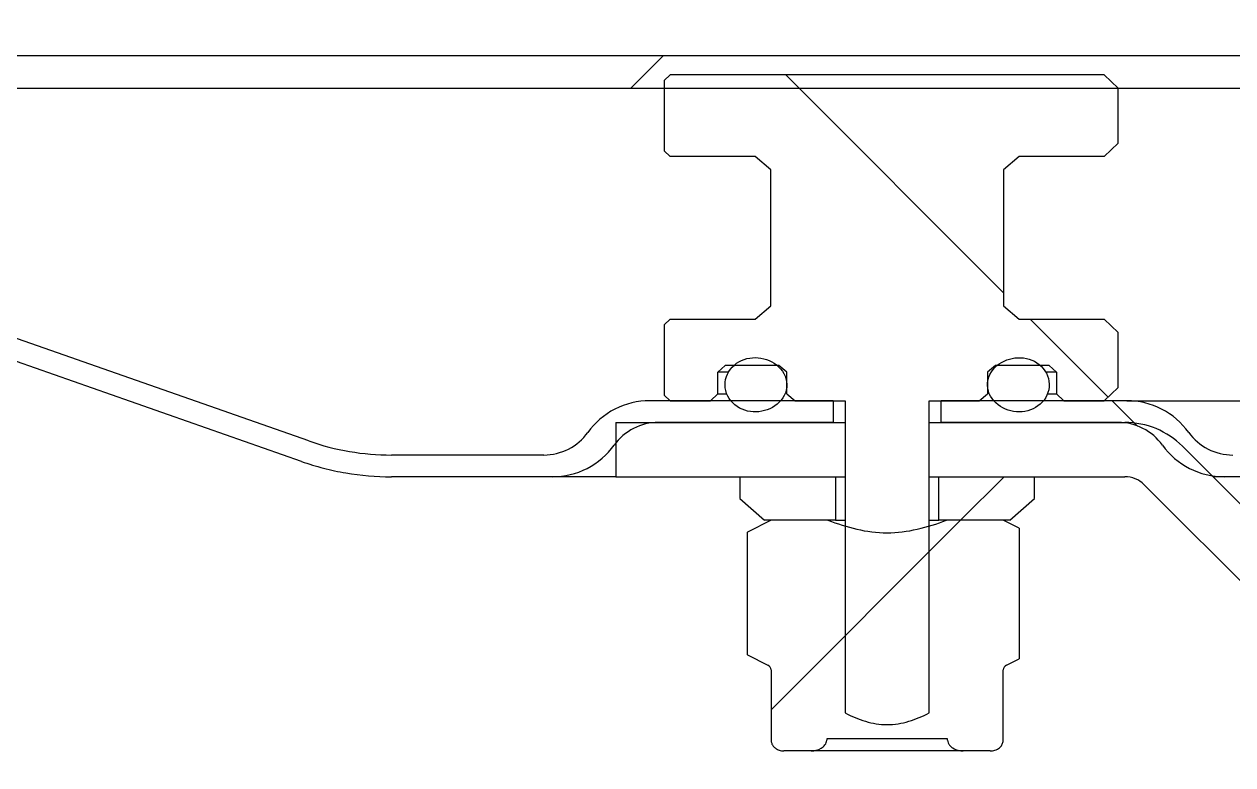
# Model space of a CAD drawing. Header units: millimetres. Extents: x 0 to 4637, y 0 to 3023.
# Drawn here: x 1399.4 to 1444.13, y 2440.21 to 2467.62 of the extents above; entities that cross this region are included whole.
import ezdxf

# ---------------------------------------------------------------- set-up
doc = ezdxf.new("R2010")
doc.units = ezdxf.units.MM
for name, color, linetype in [('AFU_HANDLE_BELT', 7, 'Continuous'), ('COVER_MODIFIED-T', 7, 'Continuous'), ('HOUSING_FOR_CARB', 7, 'Continuous'), ('M6_NYLOC_NUT', 7, 'Continuous'), ('MOUNTING_BUSH-01', 7, 'Continuous'), ('O-RING_FOR_MOUNT', 7, 'Continuous'), ('PERFORATED_SHEET', 7, 'Continuous'), ('WASHER_M6', 7, 'Continuous')]:
    doc.layers.add(name, color=color, linetype=linetype)
pattern_1 = [(45, (804.7265245875601, 551.3131949833515), (-14.09575230131751, 14.09575230131751), [])]
pattern_2 = [(135.0000093619842, (804.7265245875601, 551.3131949833515), (-42.28724999432212, -42.28726381358187), []), (135.0000093619842, (804.7265199811386, 579.5047117630215), (-42.28724999432212, -42.28726381358187), [])]

msp = doc.modelspace()

# ---------------------------------------------------------------- hatches: boundary and pattern name
at = {"layer": 'AFU_HANDLE_BELT', "linetype": 'Continuous'}
h = msp.add_hatch(dxfattribs=at)
h.set_pattern_fill('LINE', scale=12.55710493000001, angle=45, style=0)
h.set_pattern_definition([(45, (804.7265245875601, 551.3131949833515), (-28.19150460263504, 28.19150460263504), [])])
edge = h.paths.add_edge_path()
edge.add_line((1433.336850071697, 2452.878555520687), (1432.893264031263, 2452.878555520687))
edge.add_line((1432.893264031263, 2452.878555520687), (1432.893264031263, 2450.869418731887))
edge.add_line((1432.893264031263, 2450.869418731887), (1433.253723298922, 2450.869418731887))
edge.add_line((1433.253723298923, 2450.869418731887), (1436.784455709283, 2450.869418731887))
edge.add_line((1436.784455709283, 2450.869418731887), (1440.135080712319, 2450.869418731887))
edge.add_arc((1440.135080712319, 2449.864850337487), 1.004568394400001, 44.99999999999642, 90, ccw=False)
edge.add_line((1440.845417836166, 2450.575187461332), (1445.597337477769, 2445.823267819729))
edge.add_line((1445.597337477769, 2445.823267819729), (1448.422436107016, 2442.998169190482))
edge.add_line((1448.422436107016, 2442.998169190482), (1455.636809701327, 2435.78379559617))
edge.add_line((1455.636809701327, 2435.78379559617), (1459.759860641949, 2431.660744655548))
edge.add_arc((1461.890872013487, 2433.791756027085), 3.013705183200068, 224.999999999997, 269.9999999999982)
edge.add_line((1461.890872013487, 2430.778050843885), (1544.355790774177, 2430.778050843885))
edge.add_line((1544.355790774177, 2430.778050843885), (1561.515499746903, 2430.778050843885))
edge.add_arc((1561.515499746903, 2433.791756027085), 3.013705183200003, 270, 314.9999999999976)
edge.add_line((1563.646511118441, 2431.660744655547), (1567.766356764541, 2435.780590301648))
edge.add_line((1567.766356764541, 2435.780590301648), (1574.983935653374, 2442.998169190482))
edge.add_line((1574.983935653374, 2442.998169190482), (1577.809034282622, 2445.823267819729))
edge.add_line((1577.809034282622, 2445.823267819729), (1582.560953924225, 2450.575187461332))
edge.add_arc((1583.271291048071, 2449.864850337487), 1.004568394399977, 90.00000000000551, 135.0000000000092, ccw=False)
edge.add_line((1583.271291048071, 2450.869418731886), (1586.621917867389, 2450.869418731887))
edge.add_line((1586.621917867389, 2450.869418731887), (1590.152650277748, 2450.869418731886))
edge.add_line((1590.152650277748, 2450.869418731886), (1590.513107729127, 2450.869418731886))
edge.add_line((1590.513107729127, 2450.869418731886), (1590.513107729127, 2452.878555520686))
edge.add_line((1590.513107729127, 2452.878555520686), (1590.069523504975, 2452.878555520686))
edge.add_line((1590.069523504975, 2452.878555520686), (1583.51826688419, 2452.878555520687))
edge.add_line((1583.51826688419, 2452.878555520687), (1583.271291048071, 2452.878555520686))
edge.add_arc((1583.271291048071, 2449.864850337487), 3.013705183199989, 90, 129.3981450818826)
edge.add_arc((1583.271291048071, 2449.864850337487), 3.013705183199989, 129.3981450818853, 133.7617426926768)
edge.add_arc((1583.271291048071, 2449.864850337487), 3.013705183199989, 133.7617426926776, 135.0000000000022)
edge.add_line((1581.140279676534, 2451.995861709024), (1580.034858472332, 2450.888679804384))
edge.add_line((1580.034858472332, 2450.888679804384), (1574.967685787238, 2445.823267819729))
edge.add_line((1574.967685787238, 2445.823267819729), (1572.142587157992, 2442.998169190482))
edge.add_line((1572.142587157992, 2442.998169190482), (1564.924709441395, 2435.780291473886))
edge.add_line((1564.924709441395, 2435.780291473886), (1562.225836870749, 2433.08141890324))
edge.add_arc((1561.515499746903, 2433.791756027085), 1.004568394400001, 270.00000000000557, 315.00000000000915, ccw=False)
edge.add_line((1561.515499746903, 2432.787187632686), (1544.355790774177, 2432.787187632686))
edge.add_line((1544.355790774177, 2432.787187632686), (1461.890872013487, 2432.787187632686))
edge.add_arc((1461.890872013487, 2433.791756027085), 1.004568394400036, 224.9999999999928, 270, ccw=False)
edge.add_line((1461.180534889641, 2433.08141890324), (1458.478158196711, 2435.78379559617))
edge.add_line((1458.478158196711, 2435.78379559617), (1451.263784602399, 2442.998169190482))
edge.add_line((1451.263784602399, 2442.998169190482), (1448.438685973152, 2445.823267819729))
edge.add_line((1448.438685973152, 2445.823267819729), (1443.373204456361, 2450.888419445795))
edge.add_line((1443.373204456361, 2450.888419445795), (1442.266092083858, 2451.995861709024))
edge.add_arc((1440.135080712319, 2449.864850337487), 3.013705183200003, 44.99999999999388, 46.23825730731619)
edge.add_arc((1440.135080712319, 2449.864850337487), 3.013705183200003, 46.23825730731934, 50.60185491811364)
edge.add_arc((1440.135080712319, 2449.864850337487), 3.013705183200003, 50.60185491811134, 89.99999999999955)
edge.add_line((1440.135080712319, 2452.878555520687), (1439.8881075204, 2452.878555520687))
edge.add_line((1439.8881075204, 2452.878555520687), (1433.336850071697, 2452.878555520687))
at = {"layer": 'COVER_MODIFIED-T', "linetype": 'Continuous'}
h = msp.add_hatch(dxfattribs=at)
h.set_pattern_fill('ANSI34', scale=12.55710493, angle=9.362e-06, style=0)
h.set_pattern_definition([(45.00000936198417, (804.7265245875601, 551.3131949833515), (-169.1490552543274, 169.1489999772885), []), (45.00000936198417, (861.1095581469012, 551.3132041961953), (-169.1490552543274, 169.1489999772885), []), (45.00000936198417, (917.4925917062405, 551.3132134090392), (-169.1490552543274, 169.1489999772885), []), (45.00000936198417, (973.8757508366302, 551.3132226219035), (-169.1490552543274, 169.1489999772885), [])])
edge = h.paths.add_edge_path()
edge.add_line((1360.962005563763, 2414.01897068236), (1562.024172798041, 2414.01897068236))
edge.add_spline(control_points=[(1562.024172798041, 2414.01897068236), (1562.302965409391, 2414.01897068236), (1562.585579393429, 2414.116737916891), (1562.906650493882, 2414.383875081614), (1562.998207165508, 2414.494708405336), (1563.092998598518, 2414.680943971809), (1563.118240934891, 2414.747992095161), (1563.151571131835, 2414.883847359946), (1563.160115361564, 2414.953031966621), (1563.160115361564, 2415.023539076761)], knot_values=[0, 0, 0, 0, 0.500000000000016, 0.500000000000016, 0.750000000000008, 0.750000000000008, 0.875000000000004, 0.875000000000004, 1, 1, 1, 1], degree=3, periodic=0)
edge.add_spline(control_points=[(1563.160115361564, 2415.023539076761), (1563.160115361564, 2415.16955332185), (1563.199509831481, 2415.318618645726), (1563.339083108762, 2415.575098994827), (1563.440506736703, 2415.687595578042), (1563.676255964384, 2415.862556013196), (1563.811426268574, 2415.926696400367), (1564.093343434295, 2416.009306579719), (1564.240634797938, 2416.02810747116), (1564.385688656074, 2416.028107471161)], knot_values=[0, 0, 0, 0, 0.25, 0.25, 0.5, 0.5, 0.75, 0.75, 1, 1, 1, 1], degree=3, periodic=0)
edge.add_line((1564.385688656075, 2416.028107471162), (1570.570866698866, 2416.028107471162))
edge.add_spline(control_points=[(1570.570866698865, 2416.028107471161), (1570.717875452276, 2416.02810747116), (1570.864002119356, 2416.009209524273), (1571.146690930607, 2415.926103113269), (1571.28105067259, 2415.862184453187), (1571.517132858746, 2415.686603460539), (1571.6177695254, 2415.574815415779), (1571.757514352363, 2415.31749297883), (1571.796439993375, 2415.171024648456), (1571.796439993374, 2415.023539076761)], knot_values=[0, 0, 0, 0, 0.2499999999999998, 0.2499999999999998, 0.4999999999999994, 0.4999999999999994, 0.7499999999999998, 0.7499999999999998, 1, 1, 1, 1], degree=3, periodic=0)
edge.add_spline(control_points=[(1571.796439993374, 2415.023539076761), (1571.796439993375, 2414.953663634178), (1571.805157804788, 2414.882511822366), (1571.839054273934, 2414.745621663399), (1571.863726061139, 2414.680544467483), (1571.958574876009, 2414.494397383743), (1572.049284673128, 2414.384267839517), (1572.373962361078, 2414.114500673892), (1572.652991510118, 2414.01897068236), (1572.932382556898, 2414.01897068236)], knot_values=[0, 0, 0, 0, 0.1250000000000041, 0.1250000000000041, 0.2500000000000082, 0.2500000000000082, 0.5000000000000155, 0.5000000000000155, 1, 1, 1, 1], degree=3, periodic=0)
edge.add_line((1572.932382556899, 2414.01897068236), (1773.994841757959, 2414.018970682361))
edge.add_spline(control_points=[(1773.994841757958, 2414.018970682361), (1774.142056742427, 2414.018970682086), (1774.287529862683, 2414.00001598596), (1774.569189433887, 2413.917079550717), (1774.703208883029, 2413.853295757042), (1774.938907352384, 2413.677910974925), (1775.039235509198, 2413.566387513167), (1775.143837002029, 2413.374145506955), (1775.171514420904, 2413.304896005803), (1775.208381625897, 2413.163490365974), (1775.217966348173, 2413.091205929383), (1775.216886337598, 2413.016898741524)], knot_values=[0, 0, 0, 0, 0.2500000000000058, 0.2500000000000058, 0.5000000000000114, 0.5000000000000114, 0.7500000000000171, 0.7500000000000171, 0.8750000000000085, 0.8750000000000085, 1, 1, 1, 1], degree=3, periodic=0)
edge.add_spline(control_points=[(1775.216886337598, 2413.016898741524), (1775.216065790342, 2412.875869094766), (1775.251501558682, 2412.737583008558), (1775.377788522596, 2412.489568750374), (1775.46865799841, 2412.379262358185), (1775.682983389895, 2412.200564751744), (1775.806296459343, 2412.13149570566), (1776.070330882607, 2412.03787326792), (1776.208133438835, 2412.013940263212), (1776.34846043038, 2412.013585929901)], knot_values=[0, 0, 0, 0, 0.25, 0.25, 0.5, 0.5, 0.75, 0.75, 1, 1, 1, 1], degree=3, periodic=0)
edge.add_line((1776.34846043038, 2412.013585929902), (1785.42221982434, 2412.013500255774))
edge.add_arc((1785.421385900418, 2413.025231877045), 1.011731964954626, 270.0472262696526, 291.5023712996161)
edge.add_line((1785.792225865317, 2412.083914029905), (1786.379202264296, 2412.083763687662))
edge.add_line((1786.379202264296, 2412.083763687662), (1797.273297896469, 2619.955491534361))
edge.add_line((1797.273297896469, 2619.955491534361), (1797.398254359045, 2624.663199006846))
edge.add_line((1797.398254359045, 2624.663199006846), (1795.185150328654, 2624.662370214547))
edge.add_line((1795.185150328654, 2624.662370214547), (1795.060214474876, 2619.955491534361))
edge.add_line((1795.060214474876, 2619.955491534361), (1784.427937350687, 2417.079558425914))
edge.add_spline(control_points=[(1784.427937350687, 2417.079558425914), (1784.417870603072, 2416.887473438604), (1784.38974619693, 2416.699446298382), (1784.298875714965, 2416.331172065462), (1784.235304985811, 2416.149258504045), (1784.075269365616, 2415.802077046302), (1783.979843984351, 2415.638112068156), (1783.758732914465, 2415.329086984817), (1783.631519152241, 2415.182871694564), (1783.355525223043, 2414.920802765638), (1783.206325212645, 2414.80376431327), (1782.885391061813, 2414.597839391678), (1782.713344102679, 2414.50936560775), (1782.184655535164, 2414.298000431325), (1781.80305790698, 2414.223562384218), (1781.418360476855, 2414.223558746204)], knot_values=[0, 0, 0, 0, 0.1250000000000009, 0.1250000000000009, 0.2500000000000017, 0.2500000000000017, 0.3750000000000026, 0.3750000000000026, 0.5000000000000034, 0.5000000000000034, 0.6250000000000043, 0.6250000000000043, 0.7500000000000051, 0.7500000000000051, 1, 1, 1, 1], degree=3, periodic=0)
edge.add_line((1781.418360476856, 2414.223558746205), (1779.216136260779, 2414.223562452305))
edge.add_arc((1779.210576485988, 2416.402574700206), 2.179019340803892, 212.6286396151425, 270.1461905226139, ccw=False)
edge.add_arc((1775.514592454829, 2414.001386865253), 2.228570236048033, 33.38440135681787, 91.66060478308158)
edge.add_line((1775.450010799276, 2416.229021150042), (1574.645222807614, 2416.229021150042))
edge.add_spline(control_points=[(1574.645222807613, 2416.229021150041), (1574.466894263775, 2416.229021150041), (1574.287831659455, 2416.271554494569), (1573.967824531911, 2416.43614412661), (1573.828909321796, 2416.556803299431), (1573.728815652765, 2416.707387052136)], knot_values=[0, 0, 0, 0, 0.5, 0.5, 1, 1, 1, 1], degree=3, periodic=0)
edge.add_spline(control_points=[(1573.728815652765, 2416.707387052136), (1573.644427302445, 2416.834343278226), (1573.551301932032, 2416.954381753537), (1573.348067795123, 2417.181011682152), (1573.237044987776, 2417.2883083144), (1572.885496912011, 2417.583423308465), (1572.627926952858, 2417.744910756154), (1572.069758030724, 2418.002509515665), (1571.779255743044, 2418.093754251847), (1571.180591112551, 2418.212155755641), (1570.873678815755, 2418.238157938841), (1570.570866698865, 2418.238157938841)], knot_values=[0, 0, 0, 0, 0.1250000000000002, 0.1250000000000002, 0.2500000000000004, 0.2500000000000004, 0.5000000000000003, 0.5000000000000003, 0.7500000000000002, 0.7500000000000002, 1, 1, 1, 1], degree=3, periodic=0)
edge.add_line((1570.570866698866, 2418.238157938841), (1564.385688656075, 2418.238157938841))
edge.add_spline(control_points=[(1564.385688656074, 2418.238157938841), (1564.080749979707, 2418.238157938841), (1563.777268514231, 2418.21248338159), (1563.174168979204, 2418.093065204235), (1562.882864142467, 2418.000653810476), (1562.470734735809, 2417.810514010607), (1562.337099135156, 2417.738431722653), (1562.077978332036, 2417.575306934508), (1561.952363576037, 2417.483869014698), (1561.602031603541, 2417.189513265066), (1561.398497287204, 2416.964279602938), (1561.227739702174, 2416.707387052136)], knot_values=[0, 0, 0, 0, 0.2500000000000039, 0.2500000000000039, 0.5000000000000078, 0.5000000000000078, 0.6250000000000093, 0.6250000000000093, 0.750000000000011, 0.750000000000011, 1, 1, 1, 1], degree=3, periodic=0)
edge.add_spline(control_points=[(1561.227739702174, 2416.707387052136), (1561.128650571856, 2416.558314555945), (1560.989059518612, 2416.436601872673), (1560.671217223886, 2416.272550857198), (1560.492097370402, 2416.229021150041), (1560.311332547326, 2416.229021150041)], knot_values=[0, 0, 0, 0, 0.5, 0.5, 1, 1, 1, 1], degree=3, periodic=0)
edge.add_line((1560.311332547327, 2416.229021150042), (1359.506544555664, 2416.229021150041))
edge.add_arc((1359.439527855595, 2414.010352302011), 2.21968076427764, 88.26986036194414, 146.7395890753362)
edge.add_arc((1355.752889642487, 2416.394324290026), 2.170701091138538, 269.7254676522908, 327.49117617555356, ccw=False)
edge.add_line((1355.742488782397, 2414.223648116761), (1353.538194878085, 2414.223558746204))
edge.add_spline(control_points=[(1353.538194878084, 2414.223558746203), (1353.345846092468, 2414.223562348787), (1353.15660477257, 2414.241807946884), (1352.784079663126, 2414.3132810272), (1352.599088433897, 2414.36724487982), (1352.244008126146, 2414.508892933799), (1352.075274239729, 2414.595607327298), (1351.755101856017, 2414.800244577293), (1351.602429962355, 2414.919632871077), (1351.326277938635, 2415.181534818525), (1351.201592376231, 2415.324405986305), (1350.979155183913, 2415.634124940653), (1350.881799676621, 2415.801306097381), (1350.643057625531, 2416.318209167388), (1350.548751497024, 2416.695388498332), (1350.528618004208, 2417.079558426749)], knot_values=[0, 0, 0, 0, 0.1249999999999979, 0.1249999999999979, 0.2499999999999958, 0.2499999999999958, 0.3749999999999938, 0.3749999999999938, 0.4999999999999917, 0.4999999999999917, 0.6249999999999896, 0.6249999999999896, 0.7499999999999876, 0.7499999999999876, 1, 1, 1, 1], degree=3, periodic=0)
edge.add_line((1350.528618004209, 2417.079558426749), (1339.896340880064, 2619.955491534361))
edge.add_line((1339.896340880064, 2619.955491534361), (1339.7713844175, 2624.663199006844))
edge.add_line((1339.7713844175, 2624.663199006844), (1337.558321604692, 2624.662370214543))
edge.add_line((1337.558321604692, 2624.662370214543), (1337.68325745847, 2619.955491534361))
edge.add_line((1337.68325745847, 2619.955491534361), (1348.572555985509, 2412.175297906469))
edge.add_line((1348.572555985509, 2412.175297906469), (1348.98650671691, 2412.175666826051))
edge.add_spline(control_points=[(1348.986506716909, 2412.175666826051), (1349.147496570665, 2412.07127940249), (1349.339496551949, 2412.013500329731), (1349.534335532634, 2412.013500218433)], knot_values=[0, 0, 0, 0, 1, 1, 1, 1], degree=3, periodic=0)
edge.add_line((1349.534335532635, 2412.013500218433), (1358.610477108036, 2412.013645433179))
edge.add_spline(control_points=[(1358.610477108035, 2412.01364543318), (1358.750972213342, 2412.014131721804), (1358.887924947878, 2412.037920175115), (1359.152935200936, 2412.132070506488), (1359.27392314394, 2412.199723621053), (1359.490298049921, 2412.380226060455), (1359.578978571311, 2412.487769960366), (1359.706708313577, 2412.73851037146), (1359.741552598747, 2412.875359380327), (1359.740420808825, 2413.016940890247)], knot_values=[0, 0, 0, 0, 0.25, 0.25, 0.5, 0.5, 0.75, 0.75, 1, 1, 1, 1], degree=3, periodic=0)
edge.add_spline(control_points=[(1359.740420808825, 2413.016940890247), (1359.739297642556, 2413.165725918622), (1359.777766055287, 2413.309512013956), (1359.919780543339, 2413.569547378192), (1360.018573702298, 2413.678445462063), (1360.255192007221, 2413.854152722756), (1360.389007772884, 2413.917559895536), (1360.670263358536, 2414.000152119654), (1360.814587246374, 2414.018970682085), (1360.962005563762, 2414.01897068236)], knot_values=[0, 0, 0, 0, 0.25, 0.25, 0.5, 0.5, 0.75, 0.75, 1, 1, 1, 1], degree=3, periodic=0)
at = {"layer": 'HOUSING_FOR_CARB', "linetype": 'Continuous'}
h = msp.add_hatch(dxfattribs=at)
h.set_pattern_fill('ANSI32', scale=6.278552465, angle=90.00000936199999, style=0)
h.set_pattern_definition(pattern_2)
edge = h.paths.add_edge_path()
edge.add_arc((1422.870543759328, 2450.87051108508), 2.008044539683936, 89.98155290522737, 143.1374847329034, ccw=False)
edge.add_line((1422.87119027444, 2452.878555520687), (1429.338578584694, 2452.878555520687))
edge.add_line((1429.338578584694, 2452.878555520687), (1429.338579906793, 2453.682210236206))
edge.add_line((1429.338579906793, 2453.682210236206), (1427.936945861562, 2453.682210236206))
edge.add_line((1427.936945861562, 2453.682210236206), (1427.39182388097, 2453.682210236206))
edge.add_line((1427.39182388097, 2453.682210236206), (1425.551954257495, 2453.681578350886))
edge.add_line((1425.551954257495, 2453.681578350886), (1424.79661035105, 2453.682210236206))
edge.add_line((1424.796610351051, 2453.682210236206), (1423.303818612639, 2453.682210236206))
edge.add_line((1423.303818612639, 2453.682210236206), (1422.549241260365, 2453.682210236206))
edge.add_arc((1422.549069600128, 2450.867933566562), 2.814276674880113, 89.9965051741002, 144.2991528896462)
edge.add_arc((1418.633150738634, 2453.682895829419), 2.008423191130099, 312.11085572513025, 324.27595574017727, ccw=False)
edge.add_arc((1418.631776166844, 2453.681050862575), 2.007977515764495, 269.98186373887063, 312.1752542527925, ccw=False)
edge.add_line((1418.631140566731, 2451.673073447407), (1412.990299970577, 2451.673073447407))
edge.add_arc((1412.99026309903, 2460.920842726166), 9.247769278833516, 250.6828709960119, 270.00022844255386, ccw=False)
edge.add_line((1409.931133071324, 2452.193703440688), (1374.345401420107, 2464.668844605196))
edge.add_arc((1370.98855983286, 2455.061305347067), 10.17709172791245, 70.74075873444636, 88.46537158380004)
edge.add_line((1371.261113709631, 2465.234746771806), (1371.020749088494, 2465.234746771806))
edge.add_line((1371.020749088494, 2465.234746771806), (1363.613457138128, 2465.234746771806))
edge.add_arc((1363.620124450259, 2467.655424946908), 2.420687357025873, 243.6851599767171, 269.8421897286049, ccw=False)
edge.add_arc((1363.602178799386, 2467.641211410797), 2.400011326155262, 180.3948612535555, 243.91876071807332, ccw=False)
edge.add_line((1361.202224466734, 2467.624671554156), (1360.506736932321, 2547.307984594287))
edge.add_line((1360.506736932321, 2547.307984594287), (1360.49972252196, 2547.307984594287))
edge.add_arc((1356.649758647925, 2547.308466063449), 3.849963904141451, 359.9928346988324, 89.99478033638225)
edge.add_arc((1356.64401886007, 2547.312336356784), 3.846098417179983, 89.90926875914698, 144.4014366126027)
edge.add_arc((1351.052918069051, 2551.319981457126), 3.032974809044898, 310.99012918487097, 324.3242941544771, ccw=False)
edge.add_arc((1351.012953651527, 2551.362560685527), 3.091329202511922, 298.3321431454047, 311.03159228464364, ccw=False)
edge.add_arc((1351.055605880982, 2551.277275380539), 2.996019568203862, 278.06778642687044, 298.388212822587, ccw=False)
edge.add_arc((1351.039048766604, 2551.372924555891), 3.093047203644929, 270.00390730443, 278.1227917688084, ccw=False)
edge.add_arc((1351.033203550229, 2551.317935607725), 3.038064284524502, 222.6792486558051, 270.1142148101399, ccw=False)
edge.add_arc((1351.038783988969, 2551.326426455924), 3.047923683280949, 180.0031634535995, 222.7254772571324, ccw=False)
edge.add_line((1347.990860310334, 2551.326258171886), (1347.187106198077, 2551.326258171886))
edge.add_arc((1351.035493522505, 2551.325411778576), 3.848387417503679, 179.9873986790862, 224.2204940737921)
edge.add_arc((1351.036290547571, 2551.32214371511), 3.846680488360195, 224.1773294016184, 270.0447071888875)
edge.add_arc((1351.041340558817, 2551.323795859663), 3.848332007103429, 269.9695010507189, 324.3906486202063)
edge.add_arc((1356.639856977642, 2547.31816115575), 3.035599149117227, 89.8070186327605, 144.4503664638214, ccw=False)
edge.add_arc((1356.65602466319, 2547.318645784253), 3.035103121040854, 35.57604326199902, 90.11219631883262, ccw=False)
edge.add_arc((1356.681449353837, 2547.336357595075), 3.004119694539796, 25.768946828620813, 35.58340243783732, ccw=False)
edge.add_arc((1356.577544007554, 2547.284730578717), 3.120136892081308, 12.703215015971807, 25.793201215302872, ccw=False)
edge.add_arc((1356.650183463512, 2547.299374172773), 3.046055817485093, 3.306371291729988, 12.73497228128258, ccw=False)
edge.add_arc((1356.763877344304, 2547.307656505116), 2.932074005968224, 0.006425185573391445, 3.27293175556332, ccw=False)
edge.add_line((1359.695951331836, 2547.307985309781), (1359.754696972589, 2540.577376351806))
edge.add_line((1359.754696972589, 2540.577376351806), (1360.391498992292, 2467.617658432753))
edge.add_arc((1363.606233837935, 2467.645951394129), 3.21485934676025, 180.5042485622212, 270.0042675733555)
edge.add_line((1363.606473290966, 2464.431092056286), (1371.020749088494, 2464.431092056286))
edge.add_arc((1371.020753527563, 2455.185998077052), 9.245093979234914, 70.68004946869291, 90.00002751079882, ccw=False)
edge.add_line((1374.079428214861, 2463.910462063004), (1409.665121431026, 2451.435320898497))
edge.add_arc((1412.990250913529, 2460.921272220361), 10.05185348859405, 250.6828034384857, 270.0002796262257)
edge.add_line((1412.990299970577, 2450.869418731887), (1418.953078408997, 2450.869418731887))
edge.add_arc((1418.951962207357, 2453.688931554791), 2.819513043848478, 270.02268251421, 325.084438697539)
h = msp.add_hatch(dxfattribs=at)
h.set_pattern_fill('ANSI32', scale=6.278552465, angle=90.00000936199999, style=0)
h.set_pattern_definition(pattern_2)
edge = h.paths.add_edge_path()
edge.add_line((1471.468489881988, 2451.673825381594), (1470.791129354243, 2451.673073447407))
edge.add_line((1470.791129354243, 2451.673073447407), (1468.747445995099, 2451.673073447407))
edge.add_line((1468.747445995099, 2451.673073447407), (1467.646129510637, 2451.673073447407))
edge.add_line((1467.646129510637, 2451.673073447407), (1463.340857656811, 2451.673073447407))
edge.add_line((1463.340857656811, 2451.673073447407), (1462.691025673086, 2451.673073447407))
edge.add_line((1462.691025673086, 2451.673073447407), (1459.072690005896, 2451.673073447407))
edge.add_line((1459.072690005896, 2451.673073447407), (1458.635772428093, 2451.673073447407))
edge.add_line((1458.635772428093, 2451.673073447407), (1457.189319455533, 2451.673073447407))
edge.add_line((1457.189319455533, 2451.673073447407), (1444.12935833038, 2451.673073447407))
edge.add_arc((1444.129145484097, 2453.684061096387), 2.010987660244874, 215.7123908008564, 270.00606428073786, ccw=False)
edge.add_arc((1440.210371305181, 2450.8668909852), 2.81531926135266, 35.71172876694622, 90.00491223828328)
edge.add_line((1440.21012993454, 2453.682210236206), (1439.371610043752, 2453.682210236206))
edge.add_line((1439.371610043752, 2453.682210236206), (1437.87881830534, 2453.682210236206))
edge.add_line((1437.87881830534, 2453.682210236206), (1437.123396208715, 2453.681624166289))
edge.add_line((1437.123396208715, 2453.68162416629), (1435.285069380339, 2453.682210236206))
edge.add_line((1435.285069380339, 2453.682210236206), (1434.73848279483, 2453.682210236206))
edge.add_line((1434.738482794829, 2453.682210236206), (1433.336850071697, 2453.682210236206))
edge.add_line((1433.336850071697, 2453.682210236206), (1433.336850071697, 2452.878555520687))
edge.add_line((1433.336850071697, 2452.878555520687), (1439.8881075204, 2452.878555520687))
edge.add_arc((1439.888249351517, 2450.867522315572), 2.011033210115611, 41.288203234294485, 90.0040408702938, ccw=False)
edge.add_arc((1439.888983680532, 2450.868491627484), 2.009841852542772, 35.703440829477586, 41.281253188323774, ccw=False)
edge.add_arc((1443.801815559478, 2453.67870001249), 2.807577167473094, 215.6735637178679, 260.827752407179)
edge.add_arc((1443.806775482568, 2453.610780368945), 2.741361689377576, 260.4991302352775, 270.011194046472)
edge.add_line((1443.807311070533, 2450.869418731887), (1457.189319455533, 2450.869418731887))
edge.add_line((1457.189319455533, 2450.869418731887), (1458.635772428093, 2450.869418731887))
edge.add_line((1458.635772428093, 2450.869418731887), (1459.072690005896, 2450.869418731887))
edge.add_line((1459.072690005896, 2450.869418731887), (1462.691025673086, 2450.869418731887))
edge.add_line((1462.691025673086, 2450.869418731887), (1463.340857656811, 2450.869418731887))
edge.add_line((1463.340857656811, 2450.869418731887), (1467.652935392806, 2450.869418731887))
edge.add_line((1467.652935392806, 2450.869418731887), (1468.754472031934, 2450.869418731887))
edge.add_line((1468.754472031934, 2450.869418731887), (1471.152711034962, 2450.869481288166))
edge.add_line((1471.152711034962, 2450.869481288166), (1471.297079219883, 2450.869418731887))
edge.add_line((1471.297079219883, 2450.869418731887), (1471.419486765981, 2450.869418731887))
edge.add_line((1471.419486765981, 2450.869418731887), (1472.669073652959, 2450.869418731887))
edge.add_line((1472.669073652959, 2450.869418731887), (1475.836764884477, 2450.869418731887))
edge.add_line((1475.836764884477, 2450.869418731887), (1476.083394024444, 2450.869418731887))
edge.add_line((1476.083394024444, 2450.869418731887), (1477.645251985897, 2450.869418731887))
edge.add_line((1477.645251985897, 2450.869418731887), (1477.645251985897, 2451.673073447407))
edge.add_line((1477.645251985897, 2451.673073447407), (1476.34302282355, 2451.673073447407))
edge.add_line((1476.34302282355, 2451.673073447407), (1475.766054863311, 2451.673073447407))
edge.add_line((1475.766054863311, 2451.673073447407), (1472.666268357398, 2451.673073447407))
edge.add_line((1472.666268357398, 2451.673073447407), (1471.468489881988, 2451.673825381595))
at = {"layer": 'M6_NYLOC_NUT', "linetype": 'Continuous'}
h = msp.add_hatch(dxfattribs=at)
h.set_pattern_fill('LINE', scale=6.278552465000003, angle=45, style=0)
h.set_pattern_definition(pattern_1)
edge = h.paths.add_edge_path()
edge.add_line((1429.13947584993, 2449.262109300846), (1427.043500733524, 2449.262109300846))
edge.add_line((1427.043500733524, 2449.262109300846), (1426.164837676654, 2448.817068006078))
edge.add_line((1426.164837676654, 2448.817068006078), (1426.164837676654, 2444.282481265855))
edge.add_line((1426.164837676654, 2444.282481265855), (1426.926705743061, 2443.895438754379))
edge.add_arc((1426.8416625722, 2443.712156081288), 0.2020516744932396, 2.634249996510107, 65.10869716223681, ccw=False)
edge.add_line((1427.043500733524, 2443.721442404501), (1427.043500733524, 2442.998169190482))
edge.add_line((1427.043500733524, 2442.998169190482), (1427.043500733524, 2441.125105306206))
edge.add_spline(control_points=[(1427.043500733523, 2441.125105306206), (1427.043500733523, 2441.084994359014), (1427.050761864939, 2441.044328358115), (1427.064368021678, 2441.006595605982), (1427.077968960642, 2440.96887732384), (1427.098198807085, 2440.93308024231), (1427.122959602687, 2440.90154363898), (1427.149003952678, 2440.868372235772), (1427.180619959945, 2440.839086060814), (1427.215200807054, 2440.81494449561), (1427.254463589084, 2440.787534380134), (1427.298407239422, 2440.766090895801), (1427.343881190777, 2440.75109088809), (1427.39638855267, 2440.733770844203), (1427.452148701009, 2440.724598567441), (1427.507426182824, 2440.723412406637), (1427.511605650383, 2440.723322722367), (1427.515786321392, 2440.723277948446), (1427.519966751077, 2440.723277948446)], knot_values=[0, 0, 0, 0, 0.1748380422294752, 0.1748380422294752, 0.1748380422294752, 0.349331969539211, 0.349331969539211, 0.349331969539211, 0.5327136919213556, 0.5327136919213556, 0.5327136919213556, 0.7410604319259891, 0.7410604319259891, 0.7410604319259891, 0.9819505923356199, 0.9819505923356199, 0.9819505923356199, 1, 1, 1, 1], degree=3, periodic=0)
edge.add_line((1427.519966751077, 2440.723277948447), (1428.525321655785, 2440.723277948447))
edge.add_spline(control_points=[(1428.525321655785, 2440.723277948446), (1428.654105736922, 2440.723277948446), (1428.782389449826, 2440.755403061014), (1428.94673103819, 2440.852258741408), (1428.997962326114, 2440.893826868621), (1429.075608382938, 2440.997262965922), (1429.1009357326, 2441.059862746998), (1429.100935732574, 2441.125105306206)], knot_values=[0, 0, 0, 0, 0.4999999999999997, 0.4999999999999997, 0.7499999999999999, 0.7499999999999999, 1, 1, 1, 1], degree=3, periodic=0)
edge.add_line((1429.100935732575, 2441.125105306206), (1429.100935732575, 2441.175333725926))
edge.add_line((1429.100935732575, 2441.175333725927), (1433.574492923815, 2441.175333725927))
edge.add_line((1433.574492923815, 2441.175333725927), (1433.574492923815, 2441.125105306206))
edge.add_spline(control_points=[(1433.574492923814, 2441.125105306206), (1433.574492923814, 2441.090633394022), (1433.581628867135, 2441.055655136037), (1433.594337821253, 2441.023611490569), (1433.606989571152, 2440.991712076617), (1433.625291633194, 2440.96176823543), (1433.646813957302, 2440.93503943166), (1433.679390312468, 2440.894582508869), (1433.720094903099, 2440.860174569122), (1433.763790718498, 2440.832091527368), (1433.825945535219, 2440.792144994793), (1433.896189336881, 2440.763468688651), (1433.967891202391, 2440.745642045992), (1434.027277663009, 2440.730877280742), (1434.088912638139, 2440.723277948446), (1434.150107000604, 2440.723277948445)], knot_values=[0, 0, 0, 0, 0.1346384209042553, 0.1346384209042553, 0.1346384209042553, 0.2680335520952803, 0.2680335520952803, 0.2680335520952803, 0.4708437609372434, 0.4708437609372434, 0.4708437609372434, 0.760270010077777, 0.760270010077777, 0.760270010077777, 1, 1, 1, 1], degree=3, periodic=0)
edge.add_line((1434.150107000605, 2440.723277948446), (1435.155461905312, 2440.723277948447))
edge.add_spline(control_points=[(1435.155461905311, 2440.723277948446), (1435.213186688834, 2440.723277948446), (1435.271647373567, 2440.731948684735), (1435.326639716809, 2440.74949840888), (1435.387223213202, 2440.768832439524), (1435.445583310573, 2440.799824175131), (1435.494045092264, 2440.8410020878), (1435.528318492898, 2440.870124151598), (1435.558517395208, 2440.90510772136), (1435.581420653636, 2440.943814327313), (1435.604419833278, 2440.982683040533), (1435.620630659649, 2441.026552500209), (1435.627683549753, 2441.071161869995), (1435.630500228628, 2441.088977299932), (1435.631927922868, 2441.107068587444), (1435.631927922866, 2441.125105306206)], knot_values=[0, 0, 0, 0, 0.2520208539803281, 0.2520208539803281, 0.2520208539803281, 0.5304591129746867, 0.5304591129746867, 0.5304591129746867, 0.7258512509917476, 0.7258512509917476, 0.7258512509917476, 0.9226181426207021, 0.9226181426207021, 0.9226181426207021, 1, 1, 1, 1], degree=3, periodic=0)
edge.add_line((1435.631927922866, 2441.125105306206), (1435.631927922866, 2442.998169190482))
edge.add_line((1435.631927922866, 2442.998169190482), (1435.631927922866, 2443.721442404501))
edge.add_arc((1435.832992014594, 2443.712675675239), 0.2012551229771191, 114.7536629460754, 177.5033898950475, ccw=False)
edge.add_line((1435.74872291333, 2443.895438754379), (1436.225796360127, 2444.136199124024))
edge.add_line((1436.225796360127, 2444.136199124024), (1436.225796360127, 2445.823267819729))
edge.add_line((1436.225796360127, 2445.823267819729), (1436.225796360127, 2448.963350147908))
edge.add_line((1436.225796360127, 2448.963350147908), (1435.631927922866, 2449.262109300847))
edge.add_line((1435.631927922866, 2449.262109300847), (1433.535952806461, 2449.262109300847))
edge.add_arc((1430.179807693311, 2458.139728613206), 9.490828977265059, 286.61385397060434, 290.70887924386693, ccw=False)
edge.add_arc((1431.337889380298, 2453.755694704097), 4.96077758382548, 251.7200955001062, 288.2743355396315, ccw=False)
edge.add_arc((1432.443713329789, 2457.990945155868), 9.33330384736439, 249.26620354549118, 253.42944957735278, ccw=False)
at = {"layer": 'MOUNTING_BUSH-01', "linetype": 'Continuous'}
h = msp.add_hatch(dxfattribs=at)
h.set_pattern_fill('LINE', scale=12.55710493, angle=135, style=0)
h.set_pattern_definition([(135, (804.7265245875601, 551.3131949833515), (-28.19150460263504, -28.19150460263503), [])])
edge = h.paths.add_edge_path()
edge.add_line((1427.324431927308, 2454.988149148926), (1427.626547592144, 2454.737007050326))
edge.add_line((1427.626547592144, 2454.737007050326), (1427.626547592144, 2454.279903885018))
edge.add_line((1427.626547592144, 2454.279903885018), (1427.626547592144, 2453.933352334806))
edge.add_line((1427.626547592144, 2453.933352334806), (1427.936945861562, 2453.682210236206))
edge.add_line((1427.936945861562, 2453.682210236206), (1429.338579906793, 2453.682210236206))
edge.add_line((1429.338579906793, 2453.682210236206), (1429.782164625127, 2453.682210236206))
edge.add_line((1429.782164625127, 2453.682210236206), (1429.782164625127, 2453.269160269104))
edge.add_line((1429.782164625127, 2453.269160269104), (1429.782164625127, 2452.878555520687))
edge.add_line((1429.782164625127, 2452.878555520687), (1429.782164625127, 2452.193703440688))
edge.add_line((1429.782164625127, 2452.193703440688), (1429.782164625127, 2452.041415192019))
edge.add_line((1429.782164625127, 2452.041415192019), (1429.782164625127, 2450.869418731887))
edge.add_line((1429.782164625127, 2450.869418731887), (1429.782164625127, 2449.262109300847))
edge.add_line((1429.782164625127, 2449.262109300847), (1429.782164625127, 2449.046165058096))
edge.add_line((1429.782164625127, 2449.046165058096), (1429.782164625127, 2445.823267819729))
edge.add_line((1429.782164625127, 2445.823267819729), (1429.782164625127, 2442.998169190482))
edge.add_line((1429.782164625127, 2442.998169190482), (1429.782164625127, 2442.129673700606))
edge.add_arc((1431.337714328195, 2444.75879883108), 3.054837774809842, 239.3888698505318, 300.6111301494702)
edge.add_line((1432.893264031263, 2442.129673700606), (1432.893264031263, 2442.998169190482))
edge.add_line((1432.893264031263, 2442.998169190482), (1432.893264031263, 2445.823267819729))
edge.add_line((1432.893264031263, 2445.823267819729), (1432.893264031263, 2449.045653722419))
edge.add_line((1432.893264031263, 2449.045653722419), (1432.893264031263, 2449.262109300846))
edge.add_line((1432.893264031263, 2449.262109300846), (1432.893264031263, 2450.869418731887))
edge.add_line((1432.893264031263, 2450.869418731887), (1432.893264031263, 2452.041415192019))
edge.add_line((1432.893264031263, 2452.041415192019), (1432.893264031263, 2452.193703440688))
edge.add_line((1432.893264031263, 2452.193703440688), (1432.893264031263, 2452.878555520687))
edge.add_line((1432.893264031263, 2452.878555520687), (1432.893264031263, 2453.269160269104))
edge.add_line((1432.893264031263, 2453.269160269104), (1432.893264031263, 2453.682210236206))
edge.add_line((1432.893264031263, 2453.682210236206), (1433.336850071697, 2453.682210236206))
edge.add_line((1433.336850071697, 2453.682210236206), (1434.738482794829, 2453.682210236206))
edge.add_line((1434.738482794829, 2453.682210236206), (1435.048881064247, 2453.933352334806))
edge.add_line((1435.048881064247, 2453.933352334806), (1435.048881064247, 2454.269232096947))
edge.add_line((1435.048881064247, 2454.269232096947), (1435.048881064247, 2454.737007050326))
edge.add_line((1435.048881064247, 2454.737007050326), (1435.350996729082, 2454.988149148926))
edge.add_line((1435.350996729082, 2454.988149148926), (1435.408940563643, 2454.988149148926))
edge.add_line((1435.408940563643, 2454.988149148926), (1437.005622778619, 2454.988622102156))
edge.add_line((1437.005622778619, 2454.988622102156), (1437.335566197104, 2454.988149148926))
edge.add_line((1437.335566197104, 2454.988149148926), (1437.608046200346, 2454.737007050326))
edge.add_line((1437.608046200346, 2454.737007050326), (1437.608046200346, 2453.933352334806))
edge.add_line((1437.608046200346, 2453.933352334806), (1437.87881830534, 2453.682210236206))
edge.add_line((1437.87881830534, 2453.682210236206), (1439.371610043752, 2453.682210236206))
edge.add_line((1439.371610043752, 2453.682210236206), (1439.880568406471, 2454.16813064527))
edge.add_line((1439.880568406471, 2454.16813064527), (1439.880568406471, 2456.209995010342))
edge.add_line((1439.880568406471, 2456.209995010342), (1439.371610043752, 2456.695915419406))
edge.add_line((1439.371610043752, 2456.695915419406), (1436.222827953593, 2456.695915419406))
edge.add_line((1436.222827953593, 2456.695915419406), (1435.646572346644, 2457.198199616606))
edge.add_line((1435.646572346644, 2457.198199616606), (1435.646572346644, 2462.221041588606))
edge.add_line((1435.646572346644, 2462.221041588606), (1436.222827953593, 2462.723325785807))
edge.add_line((1436.222827953593, 2462.723325785807), (1439.371610043752, 2462.723325785807))
edge.add_line((1439.371610043752, 2462.723325785807), (1439.880568406471, 2463.20924619487))
edge.add_line((1439.880568406471, 2463.209246194871), (1439.880568406471, 2464.668844605196))
edge.add_line((1439.880568406471, 2464.668844605195), (1439.880568406471, 2465.234746771806))
edge.add_line((1439.880568406471, 2465.234746771806), (1439.880568406471, 2465.251110559942))
edge.add_line((1439.880568406471, 2465.251110559942), (1439.371610043752, 2465.737030969006))
edge.add_line((1439.371610043752, 2465.737030969007), (1423.303818612639, 2465.737030969007))
edge.add_line((1423.303818612639, 2465.737030969007), (1423.089005607323, 2465.532264871382))
edge.add_line((1423.089005607323, 2465.532264871382), (1423.089005607323, 2465.234746771806))
edge.add_line((1423.089005607323, 2465.234746771806), (1423.089005607323, 2464.668844605195))
edge.add_line((1423.089005607323, 2464.668844605195), (1423.089005607323, 2462.928091883431))
edge.add_line((1423.089005607323, 2462.928091883431), (1423.303818612639, 2462.723325785807))
edge.add_line((1423.303818612639, 2462.723325785807), (1426.452600702798, 2462.723325785807))
edge.add_line((1426.452600702798, 2462.723325785807), (1427.028856309746, 2462.221041588606))
edge.add_line((1427.028856309746, 2462.221041588606), (1427.028856309746, 2457.198199616606))
edge.add_line((1427.028856309746, 2457.198199616606), (1426.452600702798, 2456.695915419406))
edge.add_line((1426.452600702798, 2456.695915419406), (1423.303818612639, 2456.695915419406))
edge.add_line((1423.303818612639, 2456.695915419406), (1423.089005607323, 2456.491149321782))
edge.add_line((1423.089005607323, 2456.491149321781), (1423.089005607323, 2453.886976333831))
edge.add_line((1423.089005607323, 2453.886976333831), (1423.303818612639, 2453.682210236206))
edge.add_line((1423.303818612639, 2453.682210236206), (1424.796610351051, 2453.682210236206))
edge.add_line((1424.796610351051, 2453.682210236206), (1425.067382456045, 2453.933352334806))
edge.add_line((1425.067382456045, 2453.933352334806), (1425.067382456045, 2454.737007050326))
edge.add_line((1425.067382456045, 2454.737007050326), (1425.339862459287, 2454.988149148926))
edge.add_line((1425.339862459287, 2454.988149148926), (1425.667044258709, 2454.987937373906))
edge.add_line((1425.667044258709, 2454.987937373906), (1427.268384625575, 2454.988149148926))
edge.add_line((1427.268384625575, 2454.988149148926), (1427.324431927308, 2454.988149148926))
at = {"layer": 'PERFORATED_SHEET', "linetype": 'Continuous'}
h = msp.add_hatch(dxfattribs=at)
h.set_pattern_fill('LINE', scale=6.278552465000003, angle=45, style=0)
h.set_pattern_definition(pattern_1)
h.paths.add_polyline_path([(1652.385625316095, 2465.234746771806), (1659.792917266461, 2465.234746771806), (1660.859260837378, 2465.234746771806), (1660.859260837378, 2465.486053675565), (1660.859260837378, 2466.440228845086), (1472.614721051467, 2466.440228845086), (1471.473839367474, 2466.440228845086), (1362.547113567212, 2466.440228845086), (1362.547113567212, 2465.485768326669), (1362.547113567212, 2465.234746771806), (1363.613457138128, 2465.234746771806), (1371.020749088494, 2465.234746771806), (1371.261113709631, 2465.234746771806), (1423.089005607323, 2465.234746771806), (1439.880568406471, 2465.234746771806), (1471.469631424132, 2465.234746771806), (1472.618928994807, 2465.234746771806), (1583.819950527604, 2465.234746771806), (1600.611513326754, 2465.234746771806)])
at = {"layer": 'WASHER_M6', "linetype": 'Continuous'}
h = msp.add_hatch(dxfattribs=at)
h.set_pattern_fill('LINE', scale=6.278552465000003, angle=45, style=0)
h.set_pattern_definition(pattern_1)
h.paths.add_polyline_path([(1436.784455709283, 2450.065764016365), (1436.784455709283, 2450.869418731887), (1433.253723298923, 2450.869418731887), (1433.253723298923, 2449.262109300847), (1433.535952806461, 2449.262109300847), (1435.631927922866, 2449.262109300847), (1435.879183148695, 2449.262109300847)])

# ---------------------------------------------------------------- linework, layer by layer
at = {"layer": 'AFU_HANDLE_BELT', "color": 7, "linetype": 'Continuous'}
for p, q in [((1421.292030384177, 2452.878555520959), (1421.292030384177, 2450.869418732159)), ((1421.292030384177, 2452.878555520959), (1429.782164625038, 2452.878555520959)), ((1429.782164625038, 2452.878555520959), (1429.782164625038, 2450.869418732159)), ((1432.893264031316, 2450.869418732159), (1432.893264031316, 2452.878555520959)), ((1432.893264031316, 2452.878555520959), (1440.135080712546, 2452.878555520959)), ((1442.266092083647, 2451.99586170886), (1461.180534889686, 2433.08141890345)), ((1421.292030384177, 2450.869418732159), (1429.782164625038, 2450.869418732159)), ((1432.893264031316, 2450.869418732159), (1440.135080712546, 2450.869418732159)), ((1440.845417836457, 2450.575187461041), (1459.759860641867, 2431.66074465563))]:
    msp.add_line(p, q, dxfattribs=at)
for radius, start in [(3.013705183200003, 44.99999999998166), (1.004568394400001, 44.99999999992664)]:
    msp.add_arc((1440.135080712546, 2449.864850337759), radius, start, 90, dxfattribs=at)
at = {"layer": 'HOUSING_FOR_CARB', "color": 7, "linetype": 'Continuous'}
for p, q in [((1409.931133071389, 2452.19370344082), (1374.345401420319, 2464.668844605211)), ((1409.665121431153, 2451.435320898398), (1374.079428214869, 2463.910462062789)), ((1429.33857990696, 2453.682210236479), (1422.549241260348, 2453.682210236479)), ((1429.33857990696, 2453.682210236479), (1429.338578584696, 2452.878555520959)), ((1440.210129934696, 2453.682210236479), (1433.336850071657, 2453.682210236479)), ((1433.336850071657, 2452.878555520959), (1433.336850071657, 2453.682210236479)), ((1440.210129934696, 2453.682210236479), (1468.726910277905, 2453.682210236479)), ((1429.338578584696, 2452.878555520959), (1422.871190274328, 2452.878555520959)), ((1439.888107520671, 2452.878555520959), (1433.336850071657, 2452.878555520959)), ((1418.631140566491, 2451.673073447679), (1412.990299970279, 2451.673073447679)), ((1418.953078409042, 2450.869418732159), (1412.990299970279, 2450.869418732159)), ((1421.292030384177, 2450.869418732159), (1418.953078409042, 2450.869418732159)), ((1443.803766233705, 2450.869418732159), (1443.392535060977, 2450.869418732159)), ((1477.645251985714, 2450.869418732159), (1443.807311070523, 2450.869418732159))]:
    msp.add_line(p, q, dxfattribs=at)
for points, knots in [([(1422.549241260364, 2453.682210236206), (1422.106684051195, 2453.682210236206), (1421.664016468446, 2453.576794784665), (1420.865755902107, 2453.167475750658), (1420.521862330667, 2452.869582770639), (1420.263666152983, 2452.510213776072)], [0, 0, 0, 0, 0.5, 0.5, 1, 1, 1, 1]), ([(1442.496309350784, 2452.510213776072), (1442.235429114268, 2452.873210816234), (1441.888660082411, 2453.170264463333), (1441.100662082796, 2453.574155115576), (1440.656899849484, 2453.682210236206), (1440.210129934539, 2453.682210236206)], [0, 0, 0, 0, 0.5, 0.5, 1, 1, 1, 1]), ([(1422.871190274439, 2452.878555520686), (1422.555186486385, 2452.878555520686), (1422.238759850962, 2452.803135249217), (1421.669412825417, 2452.51131590084), (1421.423142444295, 2452.298229828425), (1421.238627000388, 2452.041415192019)], [0, 0, 0, 0, 0.5, 0.5, 1, 1, 1, 1]), ([(1441.52107270506, 2452.041415192019), (1441.335003256692, 2452.300323090509), (1441.089819008391, 2452.511525353991), (1440.520754809784, 2452.803070472591), (1440.204165420967, 2452.878555520686), (1439.888107520399, 2452.878555520686)], [0, 0, 0, 0, 0.5, 0.5, 1, 1, 1, 1]), ([(1418.63114056673, 2451.673073447406), (1418.94896455946, 2451.673073447406), (1419.266392922972, 2451.749984474224), (1419.829704010524, 2452.038649032937), (1420.077390390802, 2452.250946834292), (1420.263666152983, 2452.510213776072)], [0, 0, 0, 0, 0.5, 0.5, 1, 1, 1, 1]), ([(1442.496309350784, 2452.510213776072), (1442.682756866043, 2452.250784786402), (1442.930419353081, 2452.038695837219), (1443.493312912718, 2451.750225348891), (1443.810377236161, 2451.673073447406), (1444.129358330379, 2451.673073447406)], [0, 0, 0, 0, 0.5, 0.5, 1, 1, 1, 1]), ([(1409.931133071324, 2452.193703440688), (1410.421382446694, 2452.021853079617), (1410.93281568851, 2451.889944678976), (1411.955425299152, 2451.71653529835), (1412.470811567618, 2451.673073447406), (1412.990299970577, 2451.673073447406)], [0, 0, 0, 0, 0.5, 0.5, 1, 1, 1, 1]), ([(1418.953078408996, 2450.869418731886), (1419.39557867802, 2450.869418731886), (1419.839871112117, 2450.976154181799), (1420.629891303898, 2451.3802459369), (1420.980701903688, 2451.682426597209), (1421.238627000388, 2452.041415192019)], [0, 0, 0, 0, 0.5, 0.5, 1, 1, 1, 1]), ([(1441.52107270506, 2452.041415192019), (1441.7828767956, 2451.677125688868), (1442.129307312695, 2451.380891324565), (1442.917842597017, 2450.977072529001), (1443.362473416516, 2450.869418731886), (1443.807311070532, 2450.869418731886)], [0, 0, 0, 0, 0.5, 0.5, 1, 1, 1, 1]), ([(1409.665121431025, 2451.435320898497), (1409.933413098312, 2451.341274685731), (1410.206346344613, 2451.258482850564), (1410.753542645663, 2451.117357378569), (1411.028931962605, 2451.058614371162), (1411.860392344735, 2450.917309575409), (1412.421717458825, 2450.869418731886), (1412.990299970577, 2450.869418731886)], [0, 0, 0, 0, 0.25, 0.25, 0.5, 0.5, 1, 1, 1, 1])]:
    msp.add_open_spline(points, degree=3, knots=knots, dxfattribs=at)
at = {"layer": 'M6_NYLOC_NUT', "color": 7, "linetype": 'Continuous'}
for p, q in [((1427.043500733615, 2449.262109301118), (1426.164837676857, 2448.817068005957)), ((1429.139475850051, 2449.262109301118), (1427.043500733615, 2449.262109301118)), ((1435.631927922739, 2449.262109301118), (1433.535952806302, 2449.262109301118)), ((1436.225796360177, 2448.963350147666), (1435.631927922739, 2449.262109301118)), ((1426.162760879246, 2448.806237302669), (1426.164837676857, 2448.817068005957)), ((1426.162760879246, 2448.806237302669), (1426.162760879246, 2444.29331196918)), ((1426.164837676857, 2444.282481265893), (1426.164837676857, 2448.817068005957)), ((1436.225796360177, 2448.963350147666), (1436.225796360177, 2444.136199124183)), ((1426.162760879246, 2444.29331196918), (1426.164837676857, 2444.282481265893)), ((1426.164837676857, 2444.282481265893), (1426.926705743238, 2443.895438754607)), ((1435.748722913116, 2443.895438754607), (1436.225796360177, 2444.136199124183)), ((1427.043500733615, 2443.721442404234), (1427.043500733615, 2441.125105306479)), ((1435.631927922739, 2441.125105306479), (1435.631927922739, 2443.721442404234)), ((1433.574492923952, 2441.175333726199), (1429.100935732401, 2441.175333726199)), ((1429.100935732401, 2441.175333726199), (1429.100935732401, 2441.125105306479)), ((1433.574492923952, 2441.125105306479), (1433.574492923952, 2441.175333726199)), ((1428.525321655717, 2440.723277948719), (1427.519966750817, 2440.723277948719)), ((1434.150107000637, 2440.723277948719), (1428.525321655717, 2440.723277948719)), ((1435.155461905536, 2440.723277948719), (1434.150107000637, 2440.723277948719))]:
    msp.add_line(p, q, dxfattribs=at)
for points, knots in [([(1429.139475849929, 2449.262109300846), (1429.848111652234, 2448.996841839555), (1430.569879953533, 2448.795795737412), (1432.095281425801, 2448.794044184138), (1432.825667087345, 2448.996224217298), (1433.53595280646, 2449.262109300846)], [0, 0, 0, 0, 0.5, 0.5, 1, 1, 1, 1]), ([(1427.043500733523, 2441.125105306206), (1427.043500733523, 2441.084994359014), (1427.050761864939, 2441.044328358115), (1427.064368021678, 2441.006595605982), (1427.077968960642, 2440.96887732384), (1427.098198807085, 2440.93308024231), (1427.122959602687, 2440.90154363898), (1427.149003952678, 2440.868372235772), (1427.180619959945, 2440.839086060814), (1427.215200807054, 2440.81494449561), (1427.254463589084, 2440.787534380134), (1427.298407239422, 2440.766090895801), (1427.343881190777, 2440.75109088809), (1427.39638855267, 2440.733770844203), (1427.452148701009, 2440.724598567441), (1427.507426182824, 2440.723412406637), (1427.511605650383, 2440.723322722367), (1427.515786321392, 2440.723277948446), (1427.519966751077, 2440.723277948446)], [0, 0, 0, 0, 0.1748380422294752, 0.1748380422294752, 0.1748380422294752, 0.349331969539211, 0.349331969539211, 0.349331969539211, 0.5327136919213556, 0.5327136919213556, 0.5327136919213556, 0.7410604319259891, 0.7410604319259891, 0.7410604319259891, 0.9819505923356199, 0.9819505923356199, 0.9819505923356199, 1, 1, 1, 1]), ([(1428.525321655785, 2440.723277948446), (1428.654105736922, 2440.723277948446), (1428.782389449826, 2440.755403061014), (1428.94673103819, 2440.852258741408), (1428.997962326114, 2440.893826868621), (1429.075608382938, 2440.997262965922), (1429.1009357326, 2441.059862746998), (1429.100935732574, 2441.125105306206)], [0, 0, 0, 0, 0.4999999999999997, 0.4999999999999997, 0.7499999999999999, 0.7499999999999999, 1, 1, 1, 1]), ([(1433.574492923814, 2441.125105306206), (1433.574492923814, 2441.090633394022), (1433.581628867135, 2441.055655136037), (1433.594337821253, 2441.023611490569), (1433.606989571152, 2440.991712076617), (1433.625291633194, 2440.96176823543), (1433.646813957302, 2440.93503943166), (1433.679390312468, 2440.894582508869), (1433.720094903099, 2440.860174569122), (1433.763790718498, 2440.832091527368), (1433.825945535219, 2440.792144994793), (1433.896189336881, 2440.763468688651), (1433.967891202391, 2440.745642045992), (1434.027277663009, 2440.730877280742), (1434.088912638139, 2440.723277948446), (1434.150107000604, 2440.723277948445)], [0, 0, 0, 0, 0.1346384209042552, 0.1346384209042552, 0.1346384209042552, 0.2680335520952803, 0.2680335520952803, 0.2680335520952803, 0.4708437609372434, 0.4708437609372434, 0.4708437609372434, 0.760270010077777, 0.760270010077777, 0.760270010077777, 1, 1, 1, 1]), ([(1435.155461905311, 2440.723277948446), (1435.213186688834, 2440.723277948446), (1435.271647373567, 2440.731948684735), (1435.326639716809, 2440.74949840888), (1435.387223213202, 2440.768832439524), (1435.445583310573, 2440.799824175131), (1435.494045092264, 2440.8410020878), (1435.528318492898, 2440.870124151598), (1435.558517395208, 2440.90510772136), (1435.581420653636, 2440.943814327313), (1435.604419833278, 2440.982683040533), (1435.620630659649, 2441.026552500209), (1435.627683549753, 2441.071161869995), (1435.630500228628, 2441.088977299932), (1435.631927922868, 2441.107068587444), (1435.631927922866, 2441.125105306206)], [0, 0, 0, 0, 0.2520208539803282, 0.2520208539803282, 0.2520208539803282, 0.5304591129746867, 0.5304591129746867, 0.5304591129746867, 0.7258512509917476, 0.7258512509917476, 0.7258512509917476, 0.9226181426207021, 0.9226181426207021, 0.9226181426207021, 1, 1, 1, 1])]:
    msp.add_open_spline(points, degree=3, knots=knots, dxfattribs=at)
for points in [[(1427.043500733523, 2443.721442404501), (1427.043500733523, 2443.795743201362), (1426.992301867613, 2443.862752020669), (1426.92670574306, 2443.895438754379)], [(1435.748722913329, 2443.895438754379), (1435.682593733743, 2443.862486397844), (1435.631927922866, 2443.795999944338), (1435.631927922866, 2443.721442404501)]]:
    msp.add_open_spline(points, degree=3, dxfattribs=at)
at = {"layer": 'MOUNTING_BUSH-01', "color": 7, "linetype": 'Continuous'}
for p, q in [((1423.303818612589, 2465.737030969279), (1423.089005607368, 2465.532264871691)), ((1423.089005607368, 2465.532264871691), (1423.089005607368, 2462.928091883666)), ((1439.371610043765, 2465.737030969279), (1423.303818612589, 2465.737030969279)), ((1439.880568406276, 2465.251110560229), (1439.371610043765, 2465.737030969279)), ((1439.880568406276, 2463.209246195128), (1439.880568406276, 2465.251110560229)), ((1439.880568406276, 2463.209246195128), (1439.371610043765, 2462.723325786078)), ((1423.303818612589, 2462.723325786078), (1423.089005607368, 2462.928091883666)), ((1426.452600702859, 2462.723325786078), (1423.303818612589, 2462.723325786078)), ((1427.028856309478, 2462.221041588879), (1426.452600702859, 2462.723325786078)), ((1436.222827953494, 2462.723325786078), (1435.646572346877, 2462.221041588879)), ((1439.371610043765, 2462.723325786078), (1436.222827953494, 2462.723325786078)), ((1427.028856309478, 2457.198199616878), (1427.028856309478, 2462.221041588879)), ((1435.646572346877, 2462.221041588879), (1435.646572346877, 2457.198199616878)), ((1426.452600702859, 2456.695915419679), (1427.028856309478, 2457.198199616878)), ((1435.646572346877, 2457.198199616878), (1436.222827953494, 2456.695915419679)), ((1423.303818612589, 2456.695915419679), (1423.089005607368, 2456.491149322091)), ((1423.089005607368, 2456.491149322091), (1423.089005607368, 2453.886976334067)), ((1423.303818612589, 2456.695915419679), (1426.452600702859, 2456.695915419679)), ((1436.222827953494, 2456.695915419679), (1439.371610043765, 2456.695915419679)), ((1439.880568406276, 2456.209995010629), (1439.371610043765, 2456.695915419679)), ((1439.880568406276, 2454.168130645529), (1439.880568406276, 2456.209995010629)), ((1425.33986245944, 2454.988149149199), (1425.067382456052, 2454.737007050599)), ((1425.466232671779, 2454.737007050599), (1425.067382456052, 2454.737007050599)), ((1425.067382456052, 2453.933352335079), (1425.067382456052, 2454.737007050599)), ((1427.324431927298, 2454.988149149199), (1425.33986245944, 2454.988149149199)), ((1427.626547592386, 2454.737007050599), (1427.324431927298, 2454.988149149199)), ((1427.626547592386, 2453.933352335079), (1427.626547592386, 2454.737007050599)), ((1435.350996729056, 2454.988149149199), (1435.048881063968, 2454.737007050599)), ((1435.048881063968, 2454.737007050599), (1435.048881063968, 2453.933352335079)), ((1437.335566196914, 2454.988149149199), (1435.350996729056, 2454.988149149199)), ((1437.608046200301, 2454.737007050599), (1437.212846538403, 2454.737007050599)), ((1437.608046200301, 2454.737007050599), (1437.335566196914, 2454.988149149199)), ((1437.608046200301, 2454.737007050599), (1437.608046200301, 2453.933352335079)), ((1439.371610043765, 2453.682210236479), (1439.880568406276, 2454.168130645529)), ((1423.089005607368, 2453.886976334067), (1423.303818612589, 2453.682210236479)), ((1424.796610350784, 2453.682210236479), (1425.067382456052, 2453.933352335079)), ((1425.067382456052, 2453.933352335079), (1425.403247074777, 2453.933352335079)), ((1427.626547592386, 2453.933352335079), (1427.936945861729, 2453.682210236479)), ((1434.738482794625, 2453.682210236479), (1435.048881063968, 2453.933352335079)), ((1437.273142095881, 2453.933352335079), (1437.608046200301, 2453.933352335079)), ((1437.608046200301, 2453.933352335079), (1437.87881830557, 2453.682210236479)), ((1423.303818612589, 2453.682210236479), (1424.796610350784, 2453.682210236479)), ((1427.936945861729, 2453.682210236479), (1429.782164625038, 2453.682210236479)), ((1429.782164625038, 2453.682210236479), (1429.782164625038, 2442.129673700879)), ((1432.893264031316, 2453.682210236479), (1434.738482794625, 2453.682210236479)), ((1432.893264031316, 2442.129673700879), (1432.893264031316, 2453.682210236479)), ((1437.87881830557, 2453.682210236479), (1439.371610043765, 2453.682210236479))]:
    msp.add_line(p, q, dxfattribs=at)
msp.add_open_spline([(1429.782164625127, 2442.129673700606), (1430.024684778743, 2442.004494849321), (1430.273416108855, 2441.896994055064), (1430.792160387517, 2441.742563545879), (1431.066381684025, 2441.697278278391), (1431.60728974512, 2441.697094160178), (1431.880782126056, 2441.741963435957), (1432.401317209896, 2441.896647889276), (1432.650499096246, 2442.004368503308), (1432.893264031262, 2442.129673700606)], degree=3, knots=[0, 0, 0, 0, 0.2499999999999999, 0.2499999999999999, 0.4999999999999999, 0.4999999999999999, 0.7499999999999999, 0.7499999999999999, 1, 1, 1, 1], dxfattribs=at)
at = {"layer": 'O-RING_FOR_MOUNT', "color": 7, "linetype": 'Continuous'}
for points, knots in [([(1427.603086700231, 2454.077859936086), (1427.669837034143, 2454.354082178864), (1427.581256441972, 2454.649381873859), (1427.210429700168, 2455.077318740187), (1426.9455501308, 2455.213344912733), (1426.392781276289, 2455.306785778528), (1426.09892901827, 2455.262875532786), (1425.611215152064, 2454.985410339788), (1425.421559993157, 2454.745789580932), (1425.301390777369, 2454.199065961846), (1425.375800994936, 2453.898598583314), (1425.730621111931, 2453.458194741707), (1425.998669304294, 2453.32042315541), (1426.553921982733, 2453.242421544086), (1426.846992131901, 2453.298597289649), (1427.333250761887, 2453.573843440709), (1427.53633636632, 2453.801637693307), (1427.603086700231, 2454.077859936086)], [0, 0, 0, 0, 0.125, 0.125, 0.25, 0.25, 0.375, 0.375, 0.5, 0.5, 0.625, 0.625, 0.75, 0.75, 0.875, 0.875, 1, 1, 1, 1]), ([(1437.203797218187, 2453.796073141906), (1437.348154845644, 2454.040538873875), (1437.373923636139, 2454.346480221228), (1437.172230925306, 2454.870122479068), (1436.950213203975, 2455.080559490678), (1436.170718379115, 2455.40129706906), (1435.497694528405, 2455.219795743759), (1435.041373839731, 2454.513333867921), (1435.007186660825, 2454.201895933982), (1435.227523577037, 2453.681940035734), (1435.455014743842, 2453.482666915766), (1435.973839755755, 2453.262501220185), (1436.268430656925, 2453.23837717747), (1436.811820128376, 2453.380984490874), (1437.059439590731, 2453.551607409936), (1437.203797218187, 2453.796073141906)], [0, 0, 0, 0, 0.125, 0.125, 0.25, 0.25, 0.5, 0.5, 0.625, 0.625, 0.75, 0.75, 0.875, 0.875, 1, 1, 1, 1])]:
    msp.add_open_spline(points, degree=3, knots=knots, dxfattribs=at)
at = {"layer": 'PERFORATED_SHEET', "color": 7, "linetype": 'Continuous'}
for p, q in [((1660.859260837291, 2466.440228845359), (1362.547113566962, 2466.440228845359)), ((1660.859260837291, 2465.234746772079), (1362.547113566962, 2465.234746772079))]:
    msp.add_line(p, q, dxfattribs=at)
at = {"layer": 'WASHER_M6', "color": 7, "linetype": 'Continuous'}
for p, q in [((1425.890972946885, 2450.869418732159), (1429.421705357344, 2450.869418732159)), ((1425.890972946885, 2450.869418732159), (1425.890972946885, 2450.065764016639)), ((1429.421705357344, 2450.869418732159), (1429.421705357344, 2449.262109301118)), ((1433.253723299009, 2450.869418732159), (1436.784455709469, 2450.869418732159)), ((1433.253723299009, 2449.262109301118), (1433.253723299009, 2450.869418732159)), ((1436.784455709469, 2450.065764016639), (1436.784455709469, 2450.869418732159)), ((1425.890972946885, 2450.065764016639), (1426.796245507907, 2449.262109301118)), ((1435.879183148446, 2449.262109301118), (1436.784455709469, 2450.065764016639)), ((1429.421705357344, 2449.262109301118), (1426.796245507907, 2449.262109301118)), ((1429.421705357344, 2449.262109301118), (1429.782164625038, 2449.262109301118)), ((1432.893264031316, 2449.262109301118), (1433.253723299009, 2449.262109301118)), ((1435.879183148446, 2449.262109301118), (1433.253723299009, 2449.262109301118))]:
    msp.add_line(p, q, dxfattribs=at)

doc.saveas('drawing.dxf')
